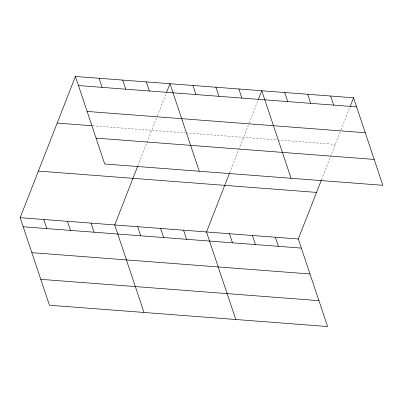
<?xml version="1.0" encoding="UTF-8"?>
<svg xmlns="http://www.w3.org/2000/svg" width="403" height="403" viewBox="0 0 403 403"><rect width="100%" height="100%" fill="white"/><g stroke="black" fill="none" stroke-linecap="round" stroke-linejoin="round"><path stroke-width="0.3" stroke-dasharray="2.02 1.51" d="M137.881 165.759L157.155 116.507M157.377 115.933L166.384 92.922M229.665 172.791L248.938 123.54M249.165 122.965L257.945 100.528M321.453 179.824L340.726 130.577M340.953 129.998L349.733 107.561M92.645 125.786L185.239 132.884M185.859 132.93L277.027 139.917M277.647 139.962L335.326 144.385"/><path stroke-width="0.6" d="M321.231 180.393L298.296 239.004L327.584 326.531L49.438 305.222L20.15 217.691L75.416 76.469L353.562 97.778L382.85 185.309L104.704 163.996L75.416 76.469M137.655 166.328L114.719 224.934L144.007 312.466M166.61 92.342L169.985 83.713L199.273 171.245M229.443 173.361L206.507 231.967L235.795 319.498M258.172 99.954L261.774 90.746L291.062 178.277M350.187 106.412L353.562 97.778M78.459 85.557L356.605 106.866M87.119 111.44L365.264 132.753M57.181 123.071L92.02 125.741M96.045 138.113L374.191 159.427M38.391 171.084L316.531 192.397M20.15 217.691L298.296 239.004M23.193 226.778L301.333 248.092M31.852 252.661L309.998 273.975M40.774 279.334L318.919 300.648M330.616 96.02L333.659 105.107M307.67 94.262L310.708 103.349M284.72 92.504L287.762 101.591M238.828 88.987L241.871 98.075M275.35 237.246L278.387 246.329M215.882 87.229L218.92 96.317M252.399 235.488L255.442 244.571M192.936 85.471L195.974 94.559M229.453 233.725L232.496 242.813M146.344 81.9L149.387 90.987M183.561 230.209L186.599 239.296M122.703 80.091L125.741 89.179M160.611 228.451L163.653 237.538M99.062 78.278L102.1 87.365M137.665 226.693L140.707 235.78M91.078 223.126L94.116 232.214M67.437 221.312L70.475 230.4M43.791 219.499L46.834 228.587"/></g></svg>
